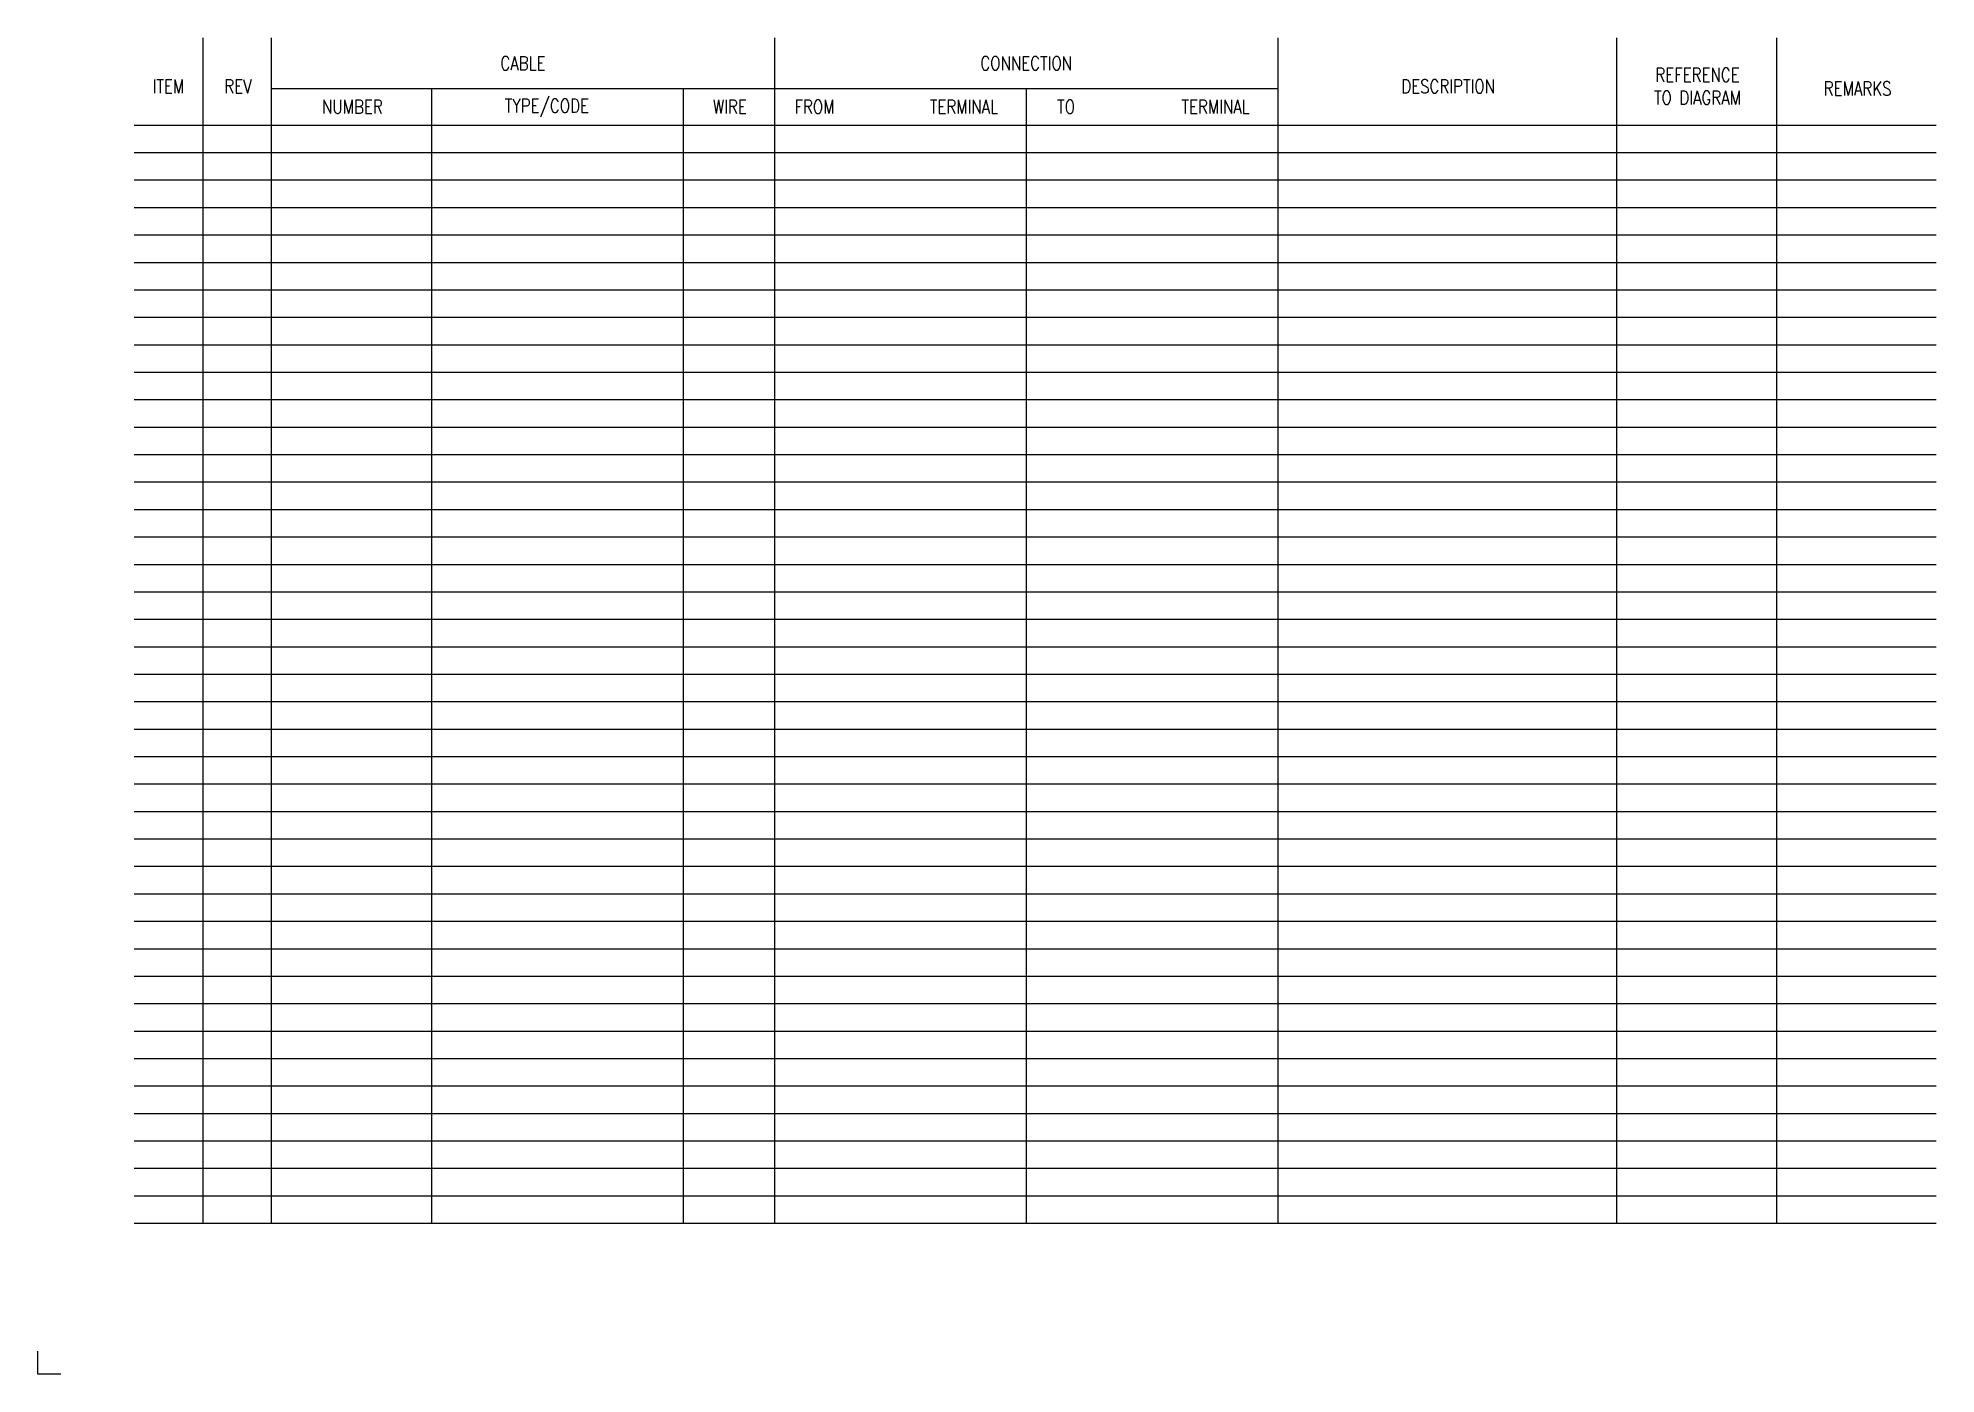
# Model space of a CAD drawing. Extents: x 0 to 415, y 0 to 292.
import ezdxf
from ezdxf.enums import TextEntityAlignment as Align

# ---------------------------------------------------------------- set-up
doc = ezdxf.new("R2010")
doc.units = 0
doc.header["$LTSCALE"] = 8
doc.header["$MEASUREMENT"] = 0
doc.layers.get('0').update_dxf_attribs({"linetype": 'CONTINUOUS'})
doc.layers.add('CART', color=7, linetype='CONTINUOUS')
doc.layers.add('CART-UK', color=7, linetype='CONTINUOUS')
doc.styles.add('ROMANS', font='romans.shx', dxfattribs={"width": 0.8})

msp = doc.modelspace()

# ---------------------------------------------------------------- linework, layer by layer
at = {"color": 9}
msp.add_lwpolyline([(5, 0), (0, 0), (0, 5)], dxfattribs=at)
at = {"layer": 'CART', "color": 2}
for p, q in [((36, 292), (36, 32.96)), ((51, 292), (51, 32.96)), ((161, 292), (161, 32.96)), ((271, 292), (271, 32.96)), ((345, 292), (345, 32.96)), ((380, 292), (380, 32.96)), ((21, 272.96), (414.85, 272.96))]:
    msp.add_line(p, q, dxfattribs=at)
at = {"layer": 'CART', "color": 9}
for p, q in [((51, 280.96), (271, 280.96)), ((86, 280.96), (86, 32.96)), ((141, 280.96), (141, 32.96)), ((216, 280.96), (216, 32.96)), ((21, 266.96), (414.85, 266.96)), ((21, 260.96), (414.85, 260.96)), ((21, 254.96), (414.85, 254.96)), ((21, 248.96), (414.85, 248.96)), ((21, 242.96), (414.85, 242.96)), ((21, 236.96), (414.85, 236.96)), ((21, 230.96), (414.85, 230.96)), ((21, 224.96), (414.85, 224.96)), ((21, 218.96), (414.85, 218.96)), ((21, 206.96), (414.85, 206.96)), ((21, 200.96), (414.85, 200.96)), ((21, 194.96), (414.85, 194.96)), ((21, 188.96), (414.85, 188.96)), ((21, 182.96), (414.85, 182.96)), ((21, 176.96), (414.85, 176.96)), ((21, 170.96), (414.85, 170.96)), ((21, 164.96), (414.85, 164.96)), ((21, 158.96), (414.85, 158.96)), ((21, 146.96), (414.85, 146.96)), ((21, 140.96), (414.85, 140.96)), ((21, 134.96), (414.85, 134.96)), ((21, 128.96), (414.85, 128.96)), ((21, 122.96), (414.85, 122.96)), ((21, 116.96), (414.85, 116.96)), ((21, 110.96), (414.85, 110.96)), ((21, 104.96), (414.85, 104.96)), ((21, 98.96), (414.85, 98.96)), ((21, 86.96), (414.85, 86.96)), ((21, 80.96), (414.85, 80.96)), ((21, 74.96), (414.85, 74.96)), ((21, 68.96), (414.85, 68.96)), ((21, 62.96), (414.85, 62.96)), ((21, 56.96), (414.85, 56.96)), ((21, 50.96), (414.85, 50.96)), ((21, 44.96), (414.85, 44.96)), ((21, 38.96), (414.85, 38.96)), ((21, 32.96), (414.85, 32.96))]:
    msp.add_line(p, q, dxfattribs=at)
at = {"layer": 'CART', "color": 7}
for p, q in [((21, 212.96), (414.85, 212.96)), ((21, 152.96), (414.85, 152.96)), ((21, 92.96), (414.85, 92.96)), ((21, 44.96), (414.85, 44.96))]:
    msp.add_line(p, q, dxfattribs=at)

# ---------------------------------------------------------------- texts
at = {"layer": 'CART-UK', "color": 2, "style": 'ROMANS', "width": 0.8}
for s, p in [('CABLE', (106, 286.48)), ('CONNECTION', (216, 286.48)), ('ITEM', (28.5, 281.44)), ('REV', (43.72, 281.44)), ('DESCRIPTION', (308.22, 281.44)), ('REFERENCE', (362.72, 283.94)), ('REMARKS', (397.72, 280.96)), ('NUMBER', (68.72, 276.96)), ('TYPE/CODE', (111.22, 276.96)), ('WIRE', (151.22, 276.96)), ('FROM', (169.72, 276.96)), ('TERMINAL', (202.4, 276.96)), ('TO', (224.72, 276.96)), ('TERMINAL', (257.4, 276.96)), ('TO DIAGRAM', (362.72, 278.94))]:
    msp.add_text(s, height=3, dxfattribs=at).set_placement(p, align=Align.MIDDLE)

doc.saveas('drawing.dxf')
